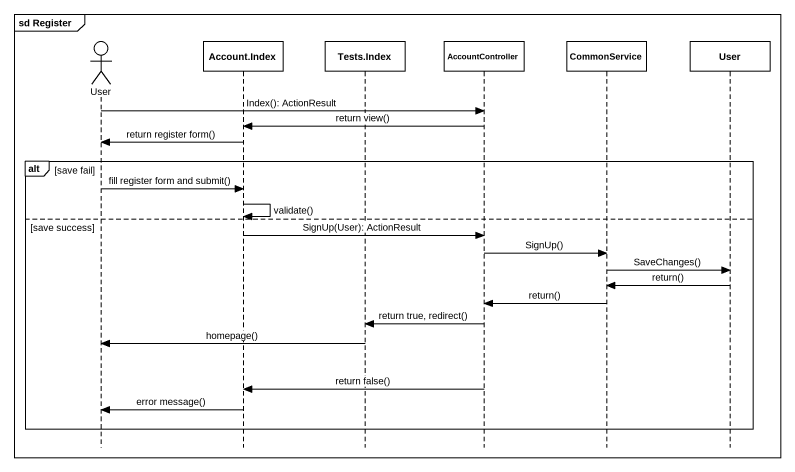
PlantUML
@startuml
mainframe sd Register
hide footbox
actor User
participant "Account.Index" as Account_Index
participant "Tests.Index" as Tests_Index
participant AccountController
participant CommonService
participant "User" as User_2

User -> AccountController : Index(): ActionResult
AccountController -> Account_Index : return view()
Account_Index -> User : return register form()
alt save fail
  User -> Account_Index : fill register form and submit()
  Account_Index -> Account_Index : validate()
else save success
  Account_Index -> AccountController : SignUp(User): ActionResult
  AccountController -> CommonService : SignUp()
  CommonService -> User_2 : SaveChanges()
  User_2 -> CommonService : return()
  CommonService -> AccountController : return()
  AccountController -> Tests_Index : return true, redirect()
  Tests_Index -> User : homepage()
  AccountController -> Account_Index : return false()
  Account_Index -> User : error message()
end
@enduml
